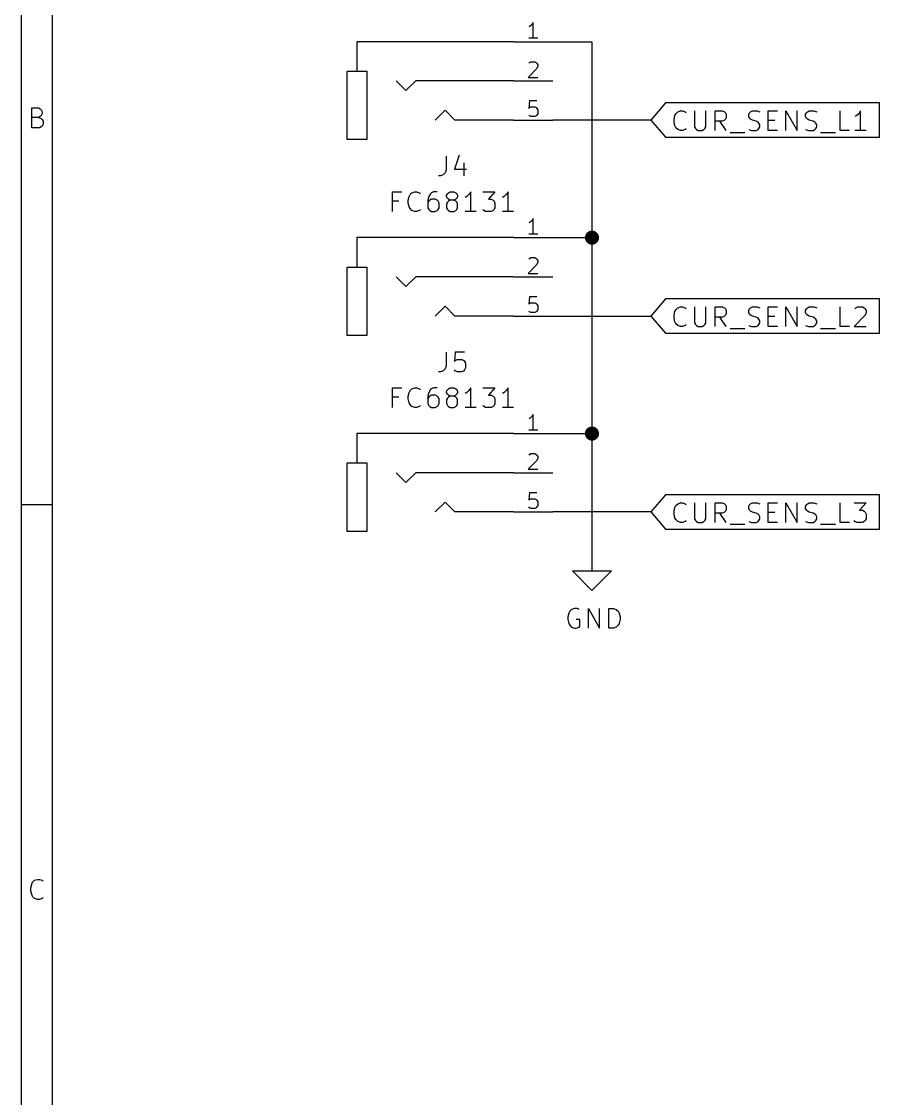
# Model space of a CAD drawing. Extents: x 0.4 to 16.1, y -11.3 to -0.4.
# Drawn here: x 0.394 to 2.584, y -5.847 to -3.099 of the extents above; entities that cross this region are included whole.
import ezdxf

# ---------------------------------------------------------------- set-up
doc = ezdxf.new("R2010")
doc.units = 0
doc.header["$MEASUREMENT"] = 0
for name, color, linetype in [('CYAN2', 4, 'CONTINUOUS'), ('GREEN3', 91, 'CONTINUOUS'), ('RED2', 1, 'CONTINUOUS'), ('RED3', 11, 'CONTINUOUS')]:
    doc.layers.add(name, color=color, linetype=linetype)

msp = doc.modelspace()

# ---------------------------------------------------------------- linework, layer by layer
at = {"layer": 'CYAN2', "linetype": 'CONTINUOUS'}
for p, q in [((1.47733, -3.44213), (1.47733, -3.47785)), ((1.51067, -3.43975), (1.49876, -3.47546)), ((1.52257, -3.4588), (1.52257, -3.49213)), ((1.47019, -3.48975), (1.46305, -3.49213)), ((1.47495, -3.48499), (1.47019, -3.48975)), ((1.47733, -3.47785), (1.47495, -3.48499)), ((1.49876, -3.47546), (1.52971, -3.47546)), ((1.46305, -3.49213), (1.45829, -3.49213)), ((1.34043, -3.58313), (1.34043, -3.53313)), ((1.34043, -3.53313), (1.36424, -3.53313)), ((1.38329, -3.54504), (1.38567, -3.54028)), ((1.38567, -3.54028), (1.39043, -3.53551)), ((1.39043, -3.53551), (1.39757, -3.53313)), ((1.39757, -3.53313), (1.40233, -3.53313)), ((1.40233, -3.53313), (1.40948, -3.53551)), ((1.40948, -3.53551), (1.41186, -3.53789)), ((1.43805, -3.53789), (1.43329, -3.54504)), ((1.44043, -3.53551), (1.43805, -3.53789)), ((1.44519, -3.53313), (1.44043, -3.53551)), ((1.45472, -3.53313), (1.44519, -3.53313)), ((1.47853, -3.54265), (1.48091, -3.53789)), ((1.47853, -3.54504), (1.47853, -3.54265)), ((1.48091, -3.53789), (1.48329, -3.53551)), ((1.48329, -3.53551), (1.48805, -3.53313)), ((1.48805, -3.53313), (1.49757, -3.53313)), ((1.49757, -3.53313), (1.50233, -3.53551)), ((1.50233, -3.53551), (1.50472, -3.53789)), ((1.50472, -3.53789), (1.5071, -3.54265)), ((1.5071, -3.54265), (1.5071, -3.54504)), ((1.53567, -3.54028), (1.53091, -3.54504)), ((1.54043, -3.53313), (1.53567, -3.54028)), ((1.54043, -3.58313), (1.54043, -3.53313)), ((1.57138, -3.53313), (1.60233, -3.53313)), ((1.60233, -3.53313), (1.58567, -3.55218)), ((1.63091, -3.54028), (1.62614, -3.54504)), ((1.63567, -3.53313), (1.63091, -3.54028)), ((1.63567, -3.58313), (1.63567, -3.53313)), ((1.3571, -3.55694), (1.34043, -3.55694)), ((1.38091, -3.55456), (1.38329, -3.54504)), ((1.38091, -3.5617), (1.38091, -3.55456)), ((1.38329, -3.57122), (1.38091, -3.5617)), ((1.38567, -3.57599), (1.38329, -3.57122)), ((1.43329, -3.54504), (1.43091, -3.55456)), ((1.43091, -3.55456), (1.43091, -3.57361)), ((1.43329, -3.55694), (1.43091, -3.5617)), ((1.43567, -3.55456), (1.43329, -3.55694)), ((1.44043, -3.55218), (1.43567, -3.55456)), ((1.44996, -3.55218), (1.44043, -3.55218)), ((1.45472, -3.55456), (1.44996, -3.55218)), ((1.4571, -3.55694), (1.45472, -3.55456)), ((1.45948, -3.5617), (1.4571, -3.55694)), ((1.45948, -3.57361), (1.45948, -3.5617)), ((1.48091, -3.5498), (1.47853, -3.54504)), ((1.48091, -3.55932), (1.47853, -3.56408)), ((1.47853, -3.56408), (1.47853, -3.57361)), ((1.48329, -3.55218), (1.48091, -3.5498)), ((1.48329, -3.55694), (1.48091, -3.55932)), ((1.48805, -3.55456), (1.48329, -3.55218)), ((1.48805, -3.55456), (1.48329, -3.55694)), ((1.49757, -3.55456), (1.48805, -3.55456)), ((1.50233, -3.55218), (1.49757, -3.55456)), ((1.50233, -3.55694), (1.49757, -3.55456)), ((1.50472, -3.5498), (1.50233, -3.55218)), ((1.50472, -3.55932), (1.50233, -3.55694)), ((1.5071, -3.54504), (1.50472, -3.5498)), ((1.5071, -3.56408), (1.50472, -3.55932)), ((1.5071, -3.57361), (1.5071, -3.56408)), ((1.53091, -3.54504), (1.52615, -3.54742)), ((1.58567, -3.55218), (1.59281, -3.55218)), ((1.59281, -3.55218), (1.59757, -3.55456)), ((1.59757, -3.55456), (1.59995, -3.55694)), ((1.59995, -3.55694), (1.60233, -3.5617)), ((1.60233, -3.5617), (1.60233, -3.57361)), ((1.62614, -3.54504), (1.62138, -3.54742)), ((1.39043, -3.58075), (1.38567, -3.57599)), ((1.39757, -3.58313), (1.39043, -3.58075)), ((1.40233, -3.58313), (1.39757, -3.58313)), ((1.40948, -3.58075), (1.40233, -3.58313)), ((1.41186, -3.57837), (1.40948, -3.58075)), ((1.43091, -3.57361), (1.43329, -3.57837)), ((1.43329, -3.57837), (1.43567, -3.58075)), ((1.43567, -3.58075), (1.44043, -3.58313)), ((1.44043, -3.58313), (1.44996, -3.58313)), ((1.44996, -3.58313), (1.45472, -3.58075)), ((1.45472, -3.58075), (1.4571, -3.57837)), ((1.4571, -3.57837), (1.45948, -3.57361)), ((1.47853, -3.57361), (1.48091, -3.57837)), ((1.48091, -3.57837), (1.48329, -3.58075)), ((1.48329, -3.58075), (1.48805, -3.58313)), ((1.48805, -3.58313), (1.49757, -3.58313)), ((1.49757, -3.58313), (1.50233, -3.58075)), ((1.50233, -3.58075), (1.50472, -3.57837)), ((1.50472, -3.57837), (1.5071, -3.57361)), ((1.55472, -3.58313), (1.52615, -3.58313)), ((1.57376, -3.58075), (1.57138, -3.57837)), ((1.57852, -3.58313), (1.57376, -3.58075)), ((1.59281, -3.58313), (1.57852, -3.58313)), ((1.59757, -3.58075), (1.59281, -3.58313)), ((1.59995, -3.57837), (1.59757, -3.58075)), ((1.60233, -3.57361), (1.59995, -3.57837)), ((1.64995, -3.58313), (1.62138, -3.58313)), ((1.47733, -3.94213), (1.47733, -3.97785)), ((1.50114, -3.94213), (1.49876, -3.96594)), ((1.52495, -3.94213), (1.50114, -3.94213)), ((1.47733, -3.97785), (1.47495, -3.98499)), ((1.49876, -3.96594), (1.50114, -3.96356)), ((1.50114, -3.96356), (1.50591, -3.96118)), ((1.50591, -3.96118), (1.51781, -3.96118)), ((1.51781, -3.96118), (1.52257, -3.96356)), ((1.52257, -3.96356), (1.52495, -3.96594)), ((1.52495, -3.96594), (1.52733, -3.9707)), ((1.52733, -3.98261), (1.52495, -3.98737)), ((1.52733, -3.9707), (1.52733, -3.98261)), ((1.46305, -3.99213), (1.45829, -3.99213)), ((1.47019, -3.98975), (1.46305, -3.99213)), ((1.47495, -3.98499), (1.47019, -3.98975)), ((1.50114, -3.98975), (1.49876, -3.98737)), ((1.50591, -3.99213), (1.50114, -3.98975)), ((1.51781, -3.99213), (1.50591, -3.99213)), ((1.52257, -3.98975), (1.51781, -3.99213)), ((1.52495, -3.98737), (1.52257, -3.98975)), ((1.34043, -4.08313), (1.34043, -4.03313)), ((1.34043, -4.03313), (1.36424, -4.03313)), ((1.38567, -4.04028), (1.39043, -4.03551)), ((1.39043, -4.03551), (1.39757, -4.03313)), ((1.39757, -4.03313), (1.40233, -4.03313)), ((1.40233, -4.03313), (1.40948, -4.03551)), ((1.40948, -4.03551), (1.41186, -4.03789)), ((1.43805, -4.03789), (1.43329, -4.04504)), ((1.44043, -4.03551), (1.43805, -4.03789)), ((1.44519, -4.03313), (1.44043, -4.03551)), ((1.45472, -4.03313), (1.44519, -4.03313)), ((1.47853, -4.04265), (1.48091, -4.03789)), ((1.48091, -4.03789), (1.48329, -4.03551)), ((1.48329, -4.03551), (1.48805, -4.03313)), ((1.48805, -4.03313), (1.49757, -4.03313)), ((1.49757, -4.03313), (1.50233, -4.03551)), ((1.50233, -4.03551), (1.50472, -4.03789)), ((1.50472, -4.03789), (1.5071, -4.04265)), ((1.54043, -4.03313), (1.53567, -4.04028)), ((1.54043, -4.08313), (1.54043, -4.03313)), ((1.57138, -4.03313), (1.60233, -4.03313)), ((1.60233, -4.03313), (1.58567, -4.05218)), ((1.63567, -4.03313), (1.63091, -4.04028)), ((1.63567, -4.08313), (1.63567, -4.03313)), ((1.3571, -4.05694), (1.34043, -4.05694)), ((1.38091, -4.05456), (1.38329, -4.04504)), ((1.38091, -4.0617), (1.38091, -4.05456)), ((1.38329, -4.07122), (1.38091, -4.0617)), ((1.38329, -4.04504), (1.38567, -4.04028)), ((1.43329, -4.04504), (1.43091, -4.05456)), ((1.43091, -4.05456), (1.43091, -4.07361)), ((1.43329, -4.05694), (1.43091, -4.0617)), ((1.43567, -4.05456), (1.43329, -4.05694)), ((1.44043, -4.05218), (1.43567, -4.05456)), ((1.44996, -4.05218), (1.44043, -4.05218)), ((1.45472, -4.05456), (1.44996, -4.05218)), ((1.4571, -4.05694), (1.45472, -4.05456)), ((1.45948, -4.0617), (1.4571, -4.05694)), ((1.45948, -4.07361), (1.45948, -4.0617)), ((1.47853, -4.04504), (1.47853, -4.04265)), ((1.48091, -4.0498), (1.47853, -4.04504)), ((1.48091, -4.05932), (1.47853, -4.06408)), ((1.47853, -4.06408), (1.47853, -4.07361)), ((1.48329, -4.05218), (1.48091, -4.0498)), ((1.48329, -4.05694), (1.48091, -4.05932)), ((1.48805, -4.05456), (1.48329, -4.05218)), ((1.48805, -4.05456), (1.48329, -4.05694)), ((1.49757, -4.05456), (1.48805, -4.05456)), ((1.50233, -4.05218), (1.49757, -4.05456)), ((1.50233, -4.05694), (1.49757, -4.05456)), ((1.50472, -4.0498), (1.50233, -4.05218)), ((1.50472, -4.05932), (1.50233, -4.05694)), ((1.5071, -4.04504), (1.50472, -4.0498)), ((1.5071, -4.06408), (1.50472, -4.05932)), ((1.5071, -4.04265), (1.5071, -4.04504)), ((1.5071, -4.07361), (1.5071, -4.06408)), ((1.53091, -4.04504), (1.52615, -4.04742)), ((1.53567, -4.04028), (1.53091, -4.04504)), ((1.58567, -4.05218), (1.59281, -4.05218)), ((1.59281, -4.05218), (1.59757, -4.05456)), ((1.59757, -4.05456), (1.59995, -4.05694)), ((1.59995, -4.05694), (1.60233, -4.0617)), ((1.60233, -4.0617), (1.60233, -4.07361)), ((1.62614, -4.04504), (1.62138, -4.04742)), ((1.63091, -4.04028), (1.62614, -4.04504)), ((1.38567, -4.07599), (1.38329, -4.07122)), ((1.39043, -4.08075), (1.38567, -4.07599)), ((1.39757, -4.08313), (1.39043, -4.08075)), ((1.40233, -4.08313), (1.39757, -4.08313)), ((1.40948, -4.08075), (1.40233, -4.08313)), ((1.41186, -4.07837), (1.40948, -4.08075)), ((1.43091, -4.07361), (1.43329, -4.07837)), ((1.43329, -4.07837), (1.43567, -4.08075)), ((1.43567, -4.08075), (1.44043, -4.08313)), ((1.44043, -4.08313), (1.44996, -4.08313)), ((1.44996, -4.08313), (1.45472, -4.08075)), ((1.45472, -4.08075), (1.4571, -4.07837)), ((1.4571, -4.07837), (1.45948, -4.07361)), ((1.47853, -4.07361), (1.48091, -4.07837)), ((1.48091, -4.07837), (1.48329, -4.08075)), ((1.48329, -4.08075), (1.48805, -4.08313)), ((1.48805, -4.08313), (1.49757, -4.08313)), ((1.49757, -4.08313), (1.50233, -4.08075)), ((1.50233, -4.08075), (1.50472, -4.07837)), ((1.50472, -4.07837), (1.5071, -4.07361)), ((1.55472, -4.08313), (1.52615, -4.08313)), ((1.57376, -4.08075), (1.57138, -4.07837)), ((1.57852, -4.08313), (1.57376, -4.08075)), ((1.59281, -4.08313), (1.57852, -4.08313)), ((1.59757, -4.08075), (1.59281, -4.08313)), ((1.59995, -4.07837), (1.59757, -4.08075)), ((1.60233, -4.07361), (1.59995, -4.07837)), ((1.64995, -4.08313), (1.62138, -4.08313)), ((1.79071, -4.60804), (1.78833, -4.61756)), ((1.79309, -4.60328), (1.79071, -4.60804)), ((1.79786, -4.59851), (1.79309, -4.60328)), ((1.805, -4.59613), (1.79786, -4.59851)), ((1.81214, -4.59613), (1.805, -4.59613)), ((1.81691, -4.59851), (1.81214, -4.59613)), ((1.84071, -4.64613), (1.84071, -4.59613)), ((1.84071, -4.59613), (1.86928, -4.64613)), ((1.86928, -4.64613), (1.86928, -4.59613)), ((1.89309, -4.64613), (1.89309, -4.59613)), ((1.89309, -4.59613), (1.905, -4.59613)), ((1.905, -4.59613), (1.91214, -4.59851)), ((1.91214, -4.59851), (1.91691, -4.60328)), ((1.91691, -4.60328), (1.91929, -4.60804)), ((1.91929, -4.60804), (1.92167, -4.61756)), ((1.78833, -4.61756), (1.78833, -4.6247)), ((1.78833, -4.6247), (1.79071, -4.63422)), ((1.79071, -4.63422), (1.79309, -4.63899)), ((1.79309, -4.63899), (1.79786, -4.64375)), ((1.79786, -4.64375), (1.805, -4.64613)), ((1.81928, -4.6247), (1.80976, -4.6247)), ((1.80976, -4.64613), (1.81691, -4.64375)), ((1.81691, -4.64375), (1.81928, -4.64137)), ((1.81928, -4.64137), (1.81928, -4.6247)), ((1.91214, -4.64375), (1.905, -4.64613)), ((1.91691, -4.63899), (1.91214, -4.64375)), ((1.91929, -4.63422), (1.91691, -4.63899)), ((1.92167, -4.6247), (1.91929, -4.63422)), ((1.92167, -4.61756), (1.92167, -4.6247)), ((1.805, -4.64613), (1.80976, -4.64613)), ((1.905, -4.64613), (1.89309, -4.64613))]:
    msp.add_line(p, q, dxfattribs=at)
at = {"layer": 'GREEN3', "linetype": 'CONTINUOUS'}
for p, q in [((1.75, -3.15), (1.85, -3.15)), ((1.85, -3.15), (1.85, -3.65)), ((2, -3.35), (1.75, -3.35)), ((1.75, -3.65), (1.85, -3.65)), ((1.85, -3.65), (1.85, -4.15)), ((1.75, -3.85), (2, -3.85)), ((1.75, -4.15), (1.85, -4.15)), ((1.85, -4.15), (1.85, -4.45)), ((2, -4.35), (1.75, -4.35))]:
    msp.add_line(p, q, dxfattribs=at)
at = {"layer": 'GREEN3', "const_width": 0.018}
for points in [[(1.841, -3.65, 1), (1.859, -3.65, 1)], [(1.841, -4.15, 1), (1.859, -4.15, 1)]]:
    msp.add_lwpolyline(points, format="xyb", close=True, dxfattribs=at)
at = {"layer": 'RED2', "linetype": 'CONTINUOUS'}
for p, q in [((0.3937, -11.2993), (0.3937, -0.3937)), ((0.47244, -11.2206), (0.47244, -0.47244)), ((1.25, -3.15), (1.25, -3.225)), ((1.65, -3.15), (1.25, -3.15)), ((1.65, -3.15), (1.75, -3.15)), ((1.225, -3.4), (1.225, -3.225)), ((1.225, -3.225), (1.25, -3.225)), ((1.25, -3.225), (1.275, -3.225)), ((1.275, -3.225), (1.275, -3.4)), ((1.375, -3.275), (1.35, -3.25)), ((1.4, -3.25), (1.375, -3.275)), ((1.65, -3.25), (1.4, -3.25)), ((1.65, -3.25), (1.75, -3.25)), ((0.41967, -3.37014), (0.41967, -3.31896)), ((0.41967, -3.31896), (0.43672, -3.31896)), ((0.43672, -3.31896), (0.4416, -3.32139)), ((0.4416, -3.32139), (0.44404, -3.32383)), ((0.44404, -3.32383), (0.44647, -3.3287)), ((2.0375, -3.30624), (2, -3.35)), ((2.58391, -3.30624), (2.0375, -3.30624)), ((2.58391, -3.35), (2.58391, -3.30624)), ((0.43672, -3.34333), (0.41967, -3.34333)), ((0.4416, -3.34089), (0.43672, -3.34333)), ((0.43672, -3.34333), (0.44404, -3.34576)), ((0.44404, -3.33845), (0.4416, -3.34089)), ((0.44647, -3.33358), (0.44404, -3.33845)), ((0.44404, -3.34576), (0.44647, -3.3482)), ((0.44647, -3.3287), (0.44647, -3.33358)), ((0.44647, -3.3482), (0.44891, -3.35307)), ((1.475, -3.325), (1.45, -3.35)), ((1.5, -3.35), (1.475, -3.325)), ((1.65, -3.35), (1.5, -3.35)), ((1.65, -3.35), (1.75, -3.35)), ((2, -3.35), (2.0375, -3.39376)), ((2.05952, -3.34813), (2.0619, -3.33861)), ((2.05952, -3.35528), (2.05952, -3.34813)), ((2.0619, -3.33861), (2.06428, -3.33385)), ((2.06428, -3.33385), (2.06905, -3.32909)), ((2.06905, -3.32909), (2.07619, -3.3267)), ((2.07619, -3.3267), (2.08095, -3.3267)), ((2.08095, -3.3267), (2.08809, -3.32909)), ((2.08809, -3.32909), (2.09047, -3.33147)), ((2.1119, -3.3267), (2.1119, -3.36718)), ((2.14047, -3.36718), (2.14047, -3.3267)), ((2.16428, -3.3767), (2.16428, -3.3267)), ((2.16428, -3.3267), (2.18333, -3.3267)), ((2.18333, -3.3267), (2.18809, -3.32909)), ((2.18809, -3.35052), (2.18333, -3.3529)), ((2.18809, -3.32909), (2.19048, -3.33147)), ((2.19048, -3.34813), (2.18809, -3.35052)), ((2.19048, -3.33147), (2.19285, -3.33623)), ((2.19285, -3.34337), (2.19048, -3.34813)), ((2.19285, -3.33623), (2.19285, -3.34337)), ((2.25, -3.33623), (2.25238, -3.33147)), ((2.25, -3.34099), (2.25, -3.33623)), ((2.25238, -3.34575), (2.25, -3.34099)), ((2.25238, -3.33147), (2.25476, -3.32909)), ((2.25476, -3.34813), (2.25238, -3.34575)), ((2.25476, -3.32909), (2.25952, -3.3267)), ((2.25952, -3.35052), (2.25476, -3.34813)), ((2.25952, -3.3267), (2.27143, -3.3267)), ((2.26905, -3.3529), (2.25952, -3.35052)), ((2.27143, -3.3267), (2.27857, -3.32909)), ((2.3, -3.3767), (2.3, -3.3267)), ((2.3, -3.3267), (2.32381, -3.3267)), ((2.3, -3.35052), (2.31667, -3.35052)), ((2.34523, -3.3767), (2.34523, -3.3267)), ((2.34523, -3.3267), (2.3738, -3.3767)), ((2.3738, -3.3767), (2.3738, -3.3267)), ((2.39524, -3.33623), (2.39761, -3.33147)), ((2.39524, -3.34099), (2.39524, -3.33623)), ((2.39761, -3.34575), (2.39524, -3.34099)), ((2.39761, -3.33147), (2.4, -3.32909)), ((2.4, -3.34813), (2.39761, -3.34575)), ((2.4, -3.32909), (2.40476, -3.3267)), ((2.40476, -3.35052), (2.4, -3.34813)), ((2.40476, -3.3267), (2.41666, -3.3267)), ((2.41428, -3.3529), (2.40476, -3.35052)), ((2.41666, -3.3267), (2.42381, -3.32909)), ((2.48333, -3.3767), (2.48333, -3.3267)), ((2.52619, -3.33861), (2.52143, -3.34099)), ((2.53095, -3.33385), (2.52619, -3.33861)), ((2.53571, -3.3267), (2.53095, -3.33385)), ((2.53571, -3.3767), (2.53571, -3.3267)), ((2.58391, -3.39376), (2.58391, -3.35)), ((0.43916, -3.37014), (0.41967, -3.37014)), ((0.44404, -3.3677), (0.43916, -3.37014)), ((0.44647, -3.36526), (0.44404, -3.3677)), ((0.44891, -3.36039), (0.44647, -3.36526)), ((0.44891, -3.35307), (0.44891, -3.36039)), ((2.0619, -3.3648), (2.05952, -3.35528)), ((2.06428, -3.36956), (2.0619, -3.3648)), ((2.06905, -3.37433), (2.06428, -3.36956)), ((2.07619, -3.3767), (2.06905, -3.37433)), ((2.08095, -3.3767), (2.07619, -3.3767)), ((2.08809, -3.37433), (2.08095, -3.3767)), ((2.09047, -3.37194), (2.08809, -3.37433)), ((2.1119, -3.36718), (2.11428, -3.37194)), ((2.11428, -3.37194), (2.11667, -3.37433)), ((2.11667, -3.37433), (2.12143, -3.3767)), ((2.12143, -3.3767), (2.13095, -3.3767)), ((2.13095, -3.3767), (2.13571, -3.37433)), ((2.13571, -3.37433), (2.13809, -3.37194)), ((2.13809, -3.37194), (2.14047, -3.36718)), ((2.18333, -3.3529), (2.16428, -3.3529)), ((2.19285, -3.3767), (2.17619, -3.3529)), ((2.25, -3.37433), (2.25714, -3.3767)), ((2.25714, -3.3767), (2.26905, -3.3767)), ((2.27381, -3.35528), (2.26905, -3.3529)), ((2.26905, -3.3767), (2.27381, -3.37433)), ((2.27619, -3.35766), (2.27381, -3.35528)), ((2.27381, -3.37433), (2.27619, -3.37194)), ((2.27857, -3.36242), (2.27619, -3.35766)), ((2.27619, -3.37194), (2.27857, -3.36718)), ((2.27857, -3.36718), (2.27857, -3.36242)), ((2.32381, -3.3767), (2.3, -3.3767)), ((2.39524, -3.37433), (2.40238, -3.3767)), ((2.40238, -3.3767), (2.41428, -3.3767)), ((2.41904, -3.35528), (2.41428, -3.3529)), ((2.41428, -3.3767), (2.41904, -3.37433)), ((2.42143, -3.35766), (2.41904, -3.35528)), ((2.41904, -3.37433), (2.42143, -3.37194)), ((2.42381, -3.36242), (2.42143, -3.35766)), ((2.42143, -3.37194), (2.42381, -3.36718)), ((2.42381, -3.36718), (2.42381, -3.36242)), ((2.50714, -3.3767), (2.48333, -3.3767)), ((2.55, -3.3767), (2.52143, -3.3767)), ((1.275, -3.4), (1.225, -3.4)), ((2.0375, -3.39376), (2.58391, -3.39376)), ((2.20238, -3.38147), (2.24048, -3.38147)), ((2.43333, -3.38147), (2.47143, -3.38147)), ((1.25, -3.65), (1.25, -3.725)), ((1.65, -3.65), (1.25, -3.65)), ((1.65, -3.65), (1.75, -3.65)), ((1.225, -3.9), (1.225, -3.725)), ((1.225, -3.725), (1.25, -3.725)), ((1.25, -3.725), (1.275, -3.725)), ((1.275, -3.725), (1.275, -3.9)), ((1.375, -3.775), (1.35, -3.75)), ((1.4, -3.75), (1.375, -3.775)), ((1.65, -3.75), (1.4, -3.75)), ((1.65, -3.75), (1.75, -3.75)), ((2.0375, -3.80624), (2, -3.85)), ((2.58391, -3.80624), (2.0375, -3.80624)), ((2.58391, -3.85), (2.58391, -3.80624)), ((1.475, -3.825), (1.45, -3.85)), ((1.5, -3.85), (1.475, -3.825)), ((2.05952, -3.84813), (2.0619, -3.83861)), ((2.0619, -3.83861), (2.06428, -3.83385)), ((2.06428, -3.83385), (2.06905, -3.82909)), ((2.06905, -3.82909), (2.07619, -3.8267)), ((2.07619, -3.8267), (2.08095, -3.8267)), ((2.08095, -3.8267), (2.08809, -3.82909)), ((2.08809, -3.82909), (2.09047, -3.83147)), ((2.1119, -3.8267), (2.1119, -3.86718)), ((2.14047, -3.86718), (2.14047, -3.8267)), ((2.16428, -3.8767), (2.16428, -3.8267)), ((2.16428, -3.8267), (2.18333, -3.8267)), ((2.18333, -3.8267), (2.18809, -3.82909)), ((2.18809, -3.82909), (2.19048, -3.83147)), ((2.19048, -3.83147), (2.19285, -3.83623)), ((2.19285, -3.84337), (2.19048, -3.84813)), ((2.19285, -3.83623), (2.19285, -3.84337)), ((2.25, -3.83623), (2.25238, -3.83147)), ((2.25, -3.84099), (2.25, -3.83623)), ((2.25238, -3.84575), (2.25, -3.84099)), ((2.25238, -3.83147), (2.25476, -3.82909)), ((2.25476, -3.84813), (2.25238, -3.84575)), ((2.25476, -3.82909), (2.25952, -3.8267)), ((2.25952, -3.8267), (2.27143, -3.8267)), ((2.27143, -3.8267), (2.27857, -3.82909)), ((2.3, -3.8767), (2.3, -3.8267)), ((2.3, -3.8267), (2.32381, -3.8267)), ((2.34523, -3.8767), (2.34523, -3.8267)), ((2.34523, -3.8267), (2.3738, -3.8767)), ((2.3738, -3.8767), (2.3738, -3.8267)), ((2.39524, -3.83623), (2.39761, -3.83147)), ((2.39524, -3.84099), (2.39524, -3.83623)), ((2.39761, -3.84575), (2.39524, -3.84099)), ((2.39761, -3.83147), (2.4, -3.82909)), ((2.4, -3.84813), (2.39761, -3.84575)), ((2.4, -3.82909), (2.40476, -3.8267)), ((2.40476, -3.8267), (2.41666, -3.8267)), ((2.41666, -3.8267), (2.42381, -3.82909)), ((2.48333, -3.8767), (2.48333, -3.8267)), ((2.52143, -3.83147), (2.5238, -3.82909)), ((2.5238, -3.82909), (2.52857, -3.8267)), ((2.52857, -3.8267), (2.54047, -3.8267)), ((2.54047, -3.8267), (2.54523, -3.82909)), ((2.54523, -3.82909), (2.54761, -3.83147)), ((2.54761, -3.83147), (2.55, -3.83623)), ((2.55, -3.84099), (2.54761, -3.84813)), ((2.55, -3.83623), (2.55, -3.84099)), ((1.65, -3.85), (1.5, -3.85)), ((1.65, -3.85), (1.75, -3.85)), ((2, -3.85), (2.0375, -3.89376)), ((2.05952, -3.85528), (2.05952, -3.84813)), ((2.0619, -3.8648), (2.05952, -3.85528)), ((2.06428, -3.86956), (2.0619, -3.8648)), ((2.06905, -3.87433), (2.06428, -3.86956)), ((2.07619, -3.8767), (2.06905, -3.87433)), ((2.08809, -3.87433), (2.08095, -3.8767)), ((2.09047, -3.87194), (2.08809, -3.87433)), ((2.1119, -3.86718), (2.11428, -3.87194)), ((2.11428, -3.87194), (2.11667, -3.87433)), ((2.11667, -3.87433), (2.12143, -3.8767)), ((2.13095, -3.8767), (2.13571, -3.87433)), ((2.13571, -3.87433), (2.13809, -3.87194)), ((2.13809, -3.87194), (2.14047, -3.86718)), ((2.18333, -3.8529), (2.16428, -3.8529)), ((2.19285, -3.8767), (2.17619, -3.8529)), ((2.18809, -3.85052), (2.18333, -3.8529)), ((2.19048, -3.84813), (2.18809, -3.85052)), ((2.25, -3.87433), (2.25714, -3.8767)), ((2.25952, -3.85052), (2.25476, -3.84813)), ((2.26905, -3.8529), (2.25952, -3.85052)), ((2.27381, -3.85528), (2.26905, -3.8529)), ((2.26905, -3.8767), (2.27381, -3.87433)), ((2.27619, -3.85766), (2.27381, -3.85528)), ((2.27381, -3.87433), (2.27619, -3.87194)), ((2.27857, -3.86242), (2.27619, -3.85766)), ((2.27619, -3.87194), (2.27857, -3.86718)), ((2.27857, -3.86718), (2.27857, -3.86242)), ((2.3, -3.85052), (2.31667, -3.85052)), ((2.39524, -3.87433), (2.40238, -3.8767)), ((2.40476, -3.85052), (2.4, -3.84813)), ((2.41428, -3.8529), (2.40476, -3.85052)), ((2.41904, -3.85528), (2.41428, -3.8529)), ((2.41428, -3.8767), (2.41904, -3.87433)), ((2.42143, -3.85766), (2.41904, -3.85528)), ((2.41904, -3.87433), (2.42143, -3.87194)), ((2.42381, -3.86242), (2.42143, -3.85766)), ((2.42143, -3.87194), (2.42381, -3.86718)), ((2.42381, -3.86718), (2.42381, -3.86242)), ((2.54761, -3.84813), (2.51904, -3.8767)), ((2.58391, -3.89376), (2.58391, -3.85)), ((1.275, -3.9), (1.225, -3.9)), ((2.0375, -3.89376), (2.58391, -3.89376)), ((2.08095, -3.8767), (2.07619, -3.8767)), ((2.12143, -3.8767), (2.13095, -3.8767)), ((2.20238, -3.88147), (2.24048, -3.88147)), ((2.25714, -3.8767), (2.26905, -3.8767)), ((2.32381, -3.8767), (2.3, -3.8767)), ((2.40238, -3.8767), (2.41428, -3.8767)), ((2.43333, -3.88147), (2.47143, -3.88147)), ((2.50714, -3.8767), (2.48333, -3.8767)), ((2.51904, -3.8767), (2.55, -3.8767)), ((1.25, -4.15), (1.25, -4.225)), ((1.65, -4.15), (1.25, -4.15)), ((1.65, -4.15), (1.75, -4.15)), ((1.225, -4.4), (1.225, -4.225)), ((1.225, -4.225), (1.25, -4.225)), ((1.25, -4.225), (1.275, -4.225)), ((1.275, -4.225), (1.275, -4.4)), ((1.375, -4.275), (1.35, -4.25)), ((1.4, -4.25), (1.375, -4.275)), ((1.65, -4.25), (1.4, -4.25)), ((1.65, -4.25), (1.75, -4.25)), ((2.0375, -4.30624), (2, -4.35)), ((2.58391, -4.30624), (2.0375, -4.30624)), ((2.58391, -4.35), (2.58391, -4.30624)), ((0.3937, -4.33071), (0.47244, -4.33071)), ((1.475, -4.325), (1.45, -4.35)), ((1.5, -4.35), (1.475, -4.325)), ((2.05952, -4.34813), (2.0619, -4.33861)), ((2.0619, -4.33861), (2.06428, -4.33385)), ((2.06428, -4.33385), (2.06905, -4.32909)), ((2.06905, -4.32909), (2.07619, -4.3267)), ((2.07619, -4.3267), (2.08095, -4.3267)), ((2.08095, -4.3267), (2.08809, -4.32909)), ((2.08809, -4.32909), (2.09047, -4.33147)), ((2.1119, -4.3267), (2.1119, -4.36718)), ((2.14047, -4.36718), (2.14047, -4.3267)), ((2.16428, -4.3767), (2.16428, -4.3267)), ((2.16428, -4.3267), (2.18333, -4.3267)), ((2.18333, -4.3267), (2.18809, -4.32909)), ((2.18809, -4.32909), (2.19048, -4.33147)), ((2.19048, -4.33147), (2.19285, -4.33623)), ((2.19285, -4.33623), (2.19285, -4.34337)), ((2.25, -4.33623), (2.25238, -4.33147)), ((2.25, -4.34099), (2.25, -4.33623)), ((2.25238, -4.34575), (2.25, -4.34099)), ((2.25238, -4.33147), (2.25476, -4.32909)), ((2.25476, -4.32909), (2.25952, -4.3267)), ((2.25952, -4.3267), (2.27143, -4.3267)), ((2.27143, -4.3267), (2.27857, -4.32909)), ((2.3, -4.3767), (2.3, -4.3267)), ((2.3, -4.3267), (2.32381, -4.3267)), ((2.34523, -4.3767), (2.34523, -4.3267)), ((2.34523, -4.3267), (2.3738, -4.3767)), ((2.3738, -4.3767), (2.3738, -4.3267)), ((2.39524, -4.33623), (2.39761, -4.33147)), ((2.39524, -4.34099), (2.39524, -4.33623)), ((2.39761, -4.34575), (2.39524, -4.34099)), ((2.39761, -4.33147), (2.4, -4.32909)), ((2.4, -4.32909), (2.40476, -4.3267)), ((2.40476, -4.3267), (2.41666, -4.3267)), ((2.41666, -4.3267), (2.42381, -4.32909)), ((2.48333, -4.3767), (2.48333, -4.3267)), ((2.51904, -4.3267), (2.55, -4.3267)), ((2.55, -4.3267), (2.53333, -4.34575)), ((1.65, -4.35), (1.5, -4.35)), ((1.65, -4.35), (1.75, -4.35)), ((2, -4.35), (2.0375, -4.39376)), ((2.05952, -4.35528), (2.05952, -4.34813)), ((2.0619, -4.3648), (2.05952, -4.35528)), ((2.06428, -4.36956), (2.0619, -4.3648)), ((2.1119, -4.36718), (2.11428, -4.37194)), ((2.13809, -4.37194), (2.14047, -4.36718)), ((2.18333, -4.3529), (2.16428, -4.3529)), ((2.19285, -4.3767), (2.17619, -4.3529)), ((2.18809, -4.35052), (2.18333, -4.3529)), ((2.19048, -4.34813), (2.18809, -4.35052)), ((2.19285, -4.34337), (2.19048, -4.34813)), ((2.25476, -4.34813), (2.25238, -4.34575)), ((2.25952, -4.35052), (2.25476, -4.34813)), ((2.26905, -4.3529), (2.25952, -4.35052)), ((2.27381, -4.35528), (2.26905, -4.3529)), ((2.27619, -4.35766), (2.27381, -4.35528)), ((2.27857, -4.36242), (2.27619, -4.35766)), ((2.27619, -4.37194), (2.27857, -4.36718)), ((2.27857, -4.36718), (2.27857, -4.36242)), ((2.3, -4.35052), (2.31667, -4.35052)), ((2.4, -4.34813), (2.39761, -4.34575)), ((2.40476, -4.35052), (2.4, -4.34813)), ((2.41428, -4.3529), (2.40476, -4.35052)), ((2.41904, -4.35528), (2.41428, -4.3529)), ((2.42143, -4.35766), (2.41904, -4.35528)), ((2.42381, -4.36242), (2.42143, -4.35766)), ((2.42143, -4.37194), (2.42381, -4.36718)), ((2.42381, -4.36718), (2.42381, -4.36242)), ((2.53333, -4.34575), (2.54047, -4.34575)), ((2.54047, -4.34575), (2.54523, -4.34813)), ((2.54523, -4.34813), (2.54761, -4.35052)), ((2.54761, -4.35052), (2.55, -4.35528)), ((2.55, -4.36718), (2.54761, -4.37194)), ((2.55, -4.35528), (2.55, -4.36718)), ((2.58391, -4.39376), (2.58391, -4.35)), ((2.0375, -4.39376), (2.58391, -4.39376)), ((2.06905, -4.37433), (2.06428, -4.36956)), ((2.07619, -4.3767), (2.06905, -4.37433)), ((2.08095, -4.3767), (2.07619, -4.3767)), ((2.08809, -4.37433), (2.08095, -4.3767)), ((2.09047, -4.37194), (2.08809, -4.37433)), ((2.11428, -4.37194), (2.11667, -4.37433)), ((2.11667, -4.37433), (2.12143, -4.3767)), ((2.12143, -4.3767), (2.13095, -4.3767)), ((2.13095, -4.3767), (2.13571, -4.37433)), ((2.13571, -4.37433), (2.13809, -4.37194)), ((2.20238, -4.38147), (2.24048, -4.38147)), ((2.25, -4.37433), (2.25714, -4.3767)), ((2.25714, -4.3767), (2.26905, -4.3767)), ((2.26905, -4.3767), (2.27381, -4.37433)), ((2.27381, -4.37433), (2.27619, -4.37194)), ((2.32381, -4.3767), (2.3, -4.3767)), ((2.39524, -4.37433), (2.40238, -4.3767)), ((2.40238, -4.3767), (2.41428, -4.3767)), ((2.41428, -4.3767), (2.41904, -4.37433)), ((2.41904, -4.37433), (2.42143, -4.37194)), ((2.43333, -4.38147), (2.47143, -4.38147)), ((2.50714, -4.3767), (2.48333, -4.3767)), ((2.52143, -4.37433), (2.51904, -4.37194)), ((2.52619, -4.3767), (2.52143, -4.37433)), ((2.54047, -4.3767), (2.52619, -4.3767)), ((2.54523, -4.37433), (2.54047, -4.3767)), ((2.54761, -4.37194), (2.54523, -4.37433)), ((1.275, -4.4), (1.225, -4.4)), ((1.85, -4.45), (1.85, -4.5)), ((1.85, -4.55), (1.8, -4.5)), ((1.8, -4.5), (1.85, -4.5)), ((1.85, -4.5), (1.9, -4.5)), ((1.9, -4.5), (1.85, -4.55)), ((0.41723, -5.30939), (0.41967, -5.29965)), ((0.41967, -5.29965), (0.4221, -5.29477)), ((0.4221, -5.29477), (0.42698, -5.2899)), ((0.42698, -5.2899), (0.43429, -5.28746)), ((0.43429, -5.28746), (0.43916, -5.28746)), ((0.43916, -5.28746), (0.44647, -5.2899)), ((0.44647, -5.2899), (0.44891, -5.29233)), ((0.41723, -5.3167), (0.41723, -5.30939)), ((0.41967, -5.32645), (0.41723, -5.3167)), ((0.4221, -5.33133), (0.41967, -5.32645)), ((0.42698, -5.3362), (0.4221, -5.33133)), ((0.43429, -5.33864), (0.42698, -5.3362)), ((0.43916, -5.33864), (0.43429, -5.33864)), ((0.44647, -5.3362), (0.43916, -5.33864)), ((0.44891, -5.33376), (0.44647, -5.3362))]:
    msp.add_line(p, q, dxfattribs=at)
at = {"layer": 'RED3', "linetype": 'CONTINUOUS'}
for p, q in [((1.7, -3.1011), (1.69619, -3.10682)), ((1.7, -3.1411), (1.7, -3.1011)), ((1.69238, -3.11063), (1.68857, -3.11253)), ((1.69619, -3.10682), (1.69238, -3.11063)), ((1.71143, -3.1411), (1.68857, -3.1411)), ((1.68857, -3.20491), (1.69048, -3.20301)), ((1.69048, -3.20301), (1.69428, -3.2011)), ((1.69428, -3.2011), (1.70381, -3.2011)), ((1.70381, -3.2011), (1.70762, -3.20301)), ((1.70762, -3.20301), (1.70952, -3.20491)), ((1.70952, -3.20491), (1.71143, -3.20872)), ((1.71143, -3.21253), (1.70952, -3.21825)), ((1.71143, -3.20872), (1.71143, -3.21253)), ((1.70952, -3.21825), (1.68667, -3.2411)), ((1.68667, -3.2411), (1.71143, -3.2411)), ((1.69048, -3.3011), (1.68857, -3.32015)), ((1.68857, -3.32015), (1.69048, -3.31825)), ((1.70952, -3.3011), (1.69048, -3.3011)), ((1.69048, -3.31825), (1.69428, -3.31634)), ((1.69428, -3.31634), (1.70381, -3.31634)), ((1.70381, -3.31634), (1.70762, -3.31825)), ((1.70762, -3.31825), (1.70952, -3.32015)), ((1.70952, -3.32015), (1.71143, -3.32396)), ((1.71143, -3.32396), (1.71143, -3.33348)), ((1.69048, -3.3392), (1.68857, -3.3373)), ((1.69428, -3.3411), (1.69048, -3.3392)), ((1.70381, -3.3411), (1.69428, -3.3411)), ((1.70762, -3.3392), (1.70381, -3.3411)), ((1.70952, -3.3373), (1.70762, -3.3392)), ((1.71143, -3.33348), (1.70952, -3.3373)), ((1.69238, -3.61063), (1.68857, -3.61253)), ((1.69619, -3.60682), (1.69238, -3.61063)), ((1.7, -3.6011), (1.69619, -3.60682)), ((1.7, -3.6411), (1.7, -3.6011)), ((1.71143, -3.6411), (1.68857, -3.6411)), ((1.68857, -3.70491), (1.69048, -3.70301)), ((1.69048, -3.70301), (1.69428, -3.7011)), ((1.69428, -3.7011), (1.70381, -3.7011)), ((1.70381, -3.7011), (1.70762, -3.70301)), ((1.70762, -3.70301), (1.70952, -3.70491)), ((1.70952, -3.70491), (1.71143, -3.70872)), ((1.71143, -3.70872), (1.71143, -3.71253)), ((1.70952, -3.71825), (1.68667, -3.7411)), ((1.71143, -3.71253), (1.70952, -3.71825)), ((1.68667, -3.7411), (1.71143, -3.7411)), ((1.69048, -3.8011), (1.68857, -3.82015)), ((1.68857, -3.82015), (1.69048, -3.81825)), ((1.70952, -3.8011), (1.69048, -3.8011)), ((1.69048, -3.81825), (1.69428, -3.81634)), ((1.69428, -3.81634), (1.70381, -3.81634)), ((1.70381, -3.81634), (1.70762, -3.81825)), ((1.70762, -3.81825), (1.70952, -3.82015)), ((1.69048, -3.8392), (1.68857, -3.8373)), ((1.69428, -3.8411), (1.69048, -3.8392)), ((1.70381, -3.8411), (1.69428, -3.8411)), ((1.70762, -3.8392), (1.70381, -3.8411)), ((1.70952, -3.8373), (1.70762, -3.8392)), ((1.70952, -3.82015), (1.71143, -3.82396)), ((1.71143, -3.83348), (1.70952, -3.8373)), ((1.71143, -3.82396), (1.71143, -3.83348)), ((1.69238, -4.11063), (1.68857, -4.11253)), ((1.69619, -4.10682), (1.69238, -4.11063)), ((1.7, -4.1011), (1.69619, -4.10682)), ((1.7, -4.1411), (1.7, -4.1011)), ((1.71143, -4.1411), (1.68857, -4.1411)), ((1.68857, -4.20491), (1.69048, -4.20301)), ((1.69048, -4.20301), (1.69428, -4.2011)), ((1.69428, -4.2011), (1.70381, -4.2011)), ((1.70381, -4.2011), (1.70762, -4.20301)), ((1.70762, -4.20301), (1.70952, -4.20491)), ((1.70952, -4.21825), (1.68667, -4.2411)), ((1.70952, -4.20491), (1.71143, -4.20872)), ((1.71143, -4.21253), (1.70952, -4.21825)), ((1.71143, -4.20872), (1.71143, -4.21253)), ((1.68667, -4.2411), (1.71143, -4.2411)), ((1.69048, -4.3011), (1.68857, -4.32015)), ((1.70952, -4.3011), (1.69048, -4.3011)), ((1.68857, -4.32015), (1.69048, -4.31825)), ((1.69048, -4.3392), (1.68857, -4.3373)), ((1.69048, -4.31825), (1.69428, -4.31634)), ((1.69428, -4.3411), (1.69048, -4.3392)), ((1.69428, -4.31634), (1.70381, -4.31634)), ((1.70381, -4.3411), (1.69428, -4.3411)), ((1.70381, -4.31634), (1.70762, -4.31825)), ((1.70762, -4.3392), (1.70381, -4.3411)), ((1.70762, -4.31825), (1.70952, -4.32015)), ((1.70952, -4.3373), (1.70762, -4.3392)), ((1.70952, -4.32015), (1.71143, -4.32396)), ((1.71143, -4.33348), (1.70952, -4.3373)), ((1.71143, -4.32396), (1.71143, -4.33348))]:
    msp.add_line(p, q, dxfattribs=at)

doc.saveas('drawing.dxf')
